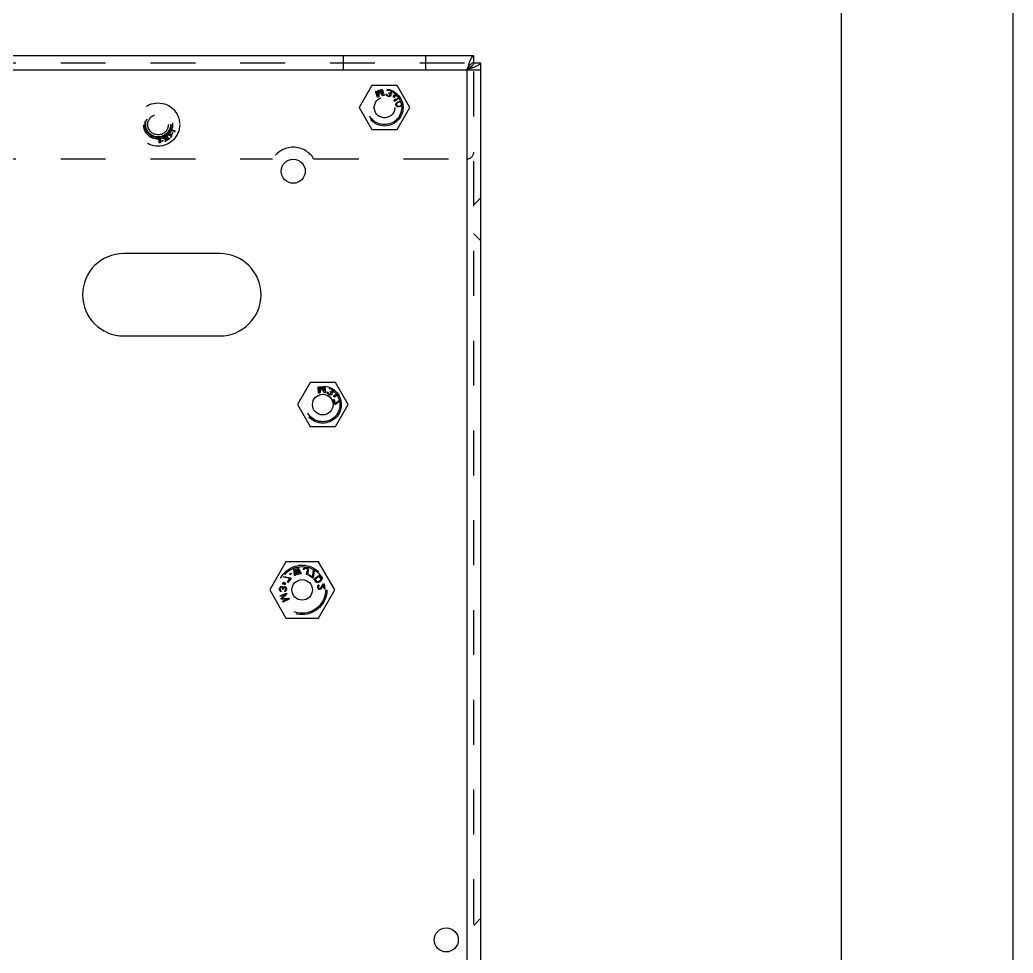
# Model space of a CAD drawing. Header units: millimetres. Extents: x 1262 to 3787, y 0 to 841.
# Drawn here: x 2306.5 to 2451.2, y 451.3 to 587.3 of the extents above; entities that cross this region are included whole.
import ezdxf

# ---------------------------------------------------------------- set-up
doc = ezdxf.new("R2010")
doc.units = ezdxf.units.MM
doc.header["$LTSCALE"] = 65.395
doc.linetypes.add('HIDDEN', pattern=[0.2, 0.1, -0.1])
doc.layers.get('0').update_dxf_attribs({"linetype": 'CONTINUOUS'})
doc.layers.add('02___PRT_ALL_AXES', color=7, linetype='CONTINUOUS')
doc.layers.add('DEFAULT_2', color=8, linetype='HIDDEN')

msp = doc.modelspace()

# ---------------------------------------------------------------- linework, layer by layer
at = {"color": 7, "linetype": 'Continuous'}
for p, q in [((2451.236, 0), (2451.236, 841)), ((2372.634, 581.004), (2372.634, 582.004)), ((2372.634, 581.004), (2373.634, 581.004)), ((2348.787, 534.404), (2346.939, 531.204)), ((2352.482, 534.404), (2348.787, 534.404)), ((2354.329, 531.204), (2352.482, 534.404)), ((2346.939, 531.204), (2348.787, 528.004)), ((2352.482, 528.004), (2354.329, 531.204)), ((2348.787, 528.004), (2352.482, 528.004)), ((2345.267, 508.304), (2342.9, 504.204)), ((2350.001, 508.304), (2345.267, 508.304)), ((2352.369, 504.204), (2350.001, 508.304)), ((2342.9, 504.204), (2345.267, 500.104)), ((2350.001, 500.104), (2352.369, 504.204)), ((2345.267, 500.104), (2350.001, 500.104))]:
    msp.add_line(p, q, dxfattribs=at)
at = {"color": 3, "linetype": 'Continuous'}
for p, q in [((2372.634, 582.004), (1960.634, 582.004)), ((2373.634, 581.004), (2373.634, 324.704)), ((2181.664, 580.004), (2371.634, 580.004)), ((2371.634, 580.004), (2371.634, 325.704)), ((2335.634, 553.204), (2321.634, 553.204)), ((2321.634, 541.204), (2335.634, 541.204))]:
    msp.add_line(p, q, dxfattribs=at)
at = {"color": 7, "linetype": 'Continuous'}
msp.add_lwpolyline([(1287.236, 25), (2426.236, 25), (2426.236, 816), (1287.236, 816)], close=True, dxfattribs=at)
at = {"color": 3, "linetype": 'Continuous'}
for centre, start, end in [((2321.634, 547.204), 90, 270), ((2335.634, 547.204), 270, 90)]:
    msp.add_arc(centre, 6, start, end, dxfattribs=at)
for points, knots in [([(2372.634, 582.004), (2372.523, 582.004), (2372.267, 581.749), (2372.157, 581.477), (2372.081, 581.295)], [0, 0, 0, 0, 0.3603317, 1, 1, 1, 1]), ([(2371.968, 581.004), (2371.939, 580.926), (2371.822, 580.594), (2371.716, 580.259), (2371.634, 580.004)], [0, 0, 0, 0, 0.2361922, 1, 1, 1, 1]), ([(2373.634, 581.004), (2373.634, 580.892), (2373.379, 580.637), (2373.107, 580.526), (2372.925, 580.45)], [0, 0, 0, 0, 0.3603317, 1, 1, 1, 1]), ([(2372.634, 580.337), (2372.556, 580.308), (2372.225, 580.191), (2371.89, 580.085), (2371.634, 580.004)], [0, 0, 0, 0, 0.2361922, 1, 1, 1, 1])]:
    msp.add_open_spline(points, degree=3, knots=knots, dxfattribs=at)
at = {"color": 7, "linetype": 'Continuous'}
for points in [[(2372.634, 581.004), (2372.441, 581.004), (2372.021, 580.647), (2371.789, 580.247), (2371.634, 580.004)], [(2372.634, 581.004), (2372.634, 580.81), (2372.277, 580.39), (2371.878, 580.159), (2371.634, 580.004)]]:
    msp.add_open_spline(points, degree=3, knots=[0, 0, 0, 0, 0.4009489, 1, 1, 1, 1], dxfattribs=at)
at = {"color": 3, "linetype": 'Continuous'}
for points in [[(2372.081, 581.295), (2372.041, 581.199), (2372.004, 581.101), (2371.968, 581.004)], [(2372.925, 580.45), (2372.829, 580.41), (2372.732, 580.373), (2372.634, 580.337)]]:
    msp.add_open_spline(points, degree=3, dxfattribs=at)
at = {"layer": '02___PRT_ALL_AXES', "color": 8, "linetype": 'HIDDEN'}
msp.add_line((2181.664, 567.004), (2343.333, 567.004), dxfattribs=at)
for centre, radius in [((2359.634, 574.492), 1.5), ((2326.634, 572.004), 2.1)]:
    msp.add_circle(centre, radius, dxfattribs=at)
at = {"layer": '02___PRT_ALL_AXES', "color": 3, "linetype": 'Continuous'}
for centre, radius in [((2346.334, 565.204), 1.75), ((2350.634, 531.204), 1.5), ((2347.634, 504.204), 1.5), ((2368.634, 453.204), 1.75)]:
    msp.add_circle(centre, radius, dxfattribs=at)
at = {"layer": '02___PRT_ALL_AXES', "color": 8, "linetype": 'HIDDEN'}
msp.add_arc((2346.334, 565.204), 3.5, 30.94972, 149.05028, dxfattribs=at)
at = {"layer": 'DEFAULT_2', "color": 8, "linetype": 'HIDDEN'}
for p, q in [((2353.634, 580.004), (2353.634, 582.004)), ((2365.634, 580.004), (2365.634, 582.004)), ((2181.664, 581.004), (2372.634, 581.004)), ((2372.634, 324.704), (2372.634, 581.004)), ((2371.634, 580.004), (2372.634, 580.004)), ((2372.634, 580.004), (2373.634, 580.004)), ((2357.787, 577.692), (2355.939, 574.492)), ((2361.482, 577.692), (2357.787, 577.692)), ((2363.329, 574.492), (2361.482, 577.692)), ((2358.63, 575.952), (2358.333, 576.858)), ((2358.446, 576.916), (2358.683, 576.193)), ((2358.683, 576.193), (2358.715, 577.03)), ((2358.827, 576.957), (2358.808, 576.01)), ((2359.402, 576.205), (2358.827, 576.957)), ((2358.874, 577.083), (2359.395, 576.426)), ((2359.395, 576.426), (2359.159, 577.15)), ((2359.284, 577.169), (2359.58, 576.263)), ((2359.58, 576.263), (2359.402, 576.205)), ((2359.855, 576.358), (2359.86, 576.445)), ((2359.91, 576.252), (2359.855, 576.358)), ((2359.86, 576.445), (2359.96, 576.415)), ((2359.977, 576.187), (2359.91, 576.252)), ((2359.96, 576.415), (2359.981, 576.341)), ((2360.111, 576.124), (2359.977, 576.187)), ((2359.981, 576.341), (2360.028, 576.282)), ((2359.996, 576.96), (2360.034, 577.015)), ((2360.095, 576.929), (2359.996, 576.96)), ((2360.028, 576.282), (2360.122, 576.232)), ((2360.034, 577.015), (2360.093, 577.064)), ((2360.093, 577.064), (2360.165, 577.086)), ((2360.128, 576.964), (2360.095, 576.929)), ((2360.151, 576.112), (2360.111, 576.124)), ((2360.122, 576.232), (2360.202, 576.207)), ((2360.18, 576.993), (2360.128, 576.964)), ((2360.296, 576.089), (2360.151, 576.112)), ((2360.165, 577.086), (2360.257, 577.102)), ((2360.226, 577.001), (2360.18, 576.993)), ((2360.202, 576.207), (2360.307, 576.197)), ((2360.221, 576.557), (2360.246, 576.639)), ((2360.301, 576.533), (2360.221, 576.557)), ((2360.332, 576.991), (2360.226, 577.001)), ((2360.246, 576.639), (2360.326, 576.614)), ((2360.257, 577.102), (2360.337, 577.099)), ((2360.388, 576.106), (2360.296, 576.089)), ((2360.408, 576.456), (2360.301, 576.533)), ((2360.307, 576.197), (2360.38, 576.22)), ((2360.326, 576.614), (2360.452, 576.598)), ((2360.451, 576.954), (2360.332, 576.991)), ((2360.38, 576.22), (2360.438, 576.269)), ((2360.493, 576.163), (2360.388, 576.106)), ((2360.435, 576.403), (2360.408, 576.456)), ((2360.45, 576.309), (2360.435, 576.403)), ((2360.438, 576.269), (2360.45, 576.309)), ((2360.545, 576.903), (2360.451, 576.954)), ((2360.452, 576.598), (2360.524, 576.621)), ((2360.585, 576.535), (2360.473, 576.525)), ((2360.473, 576.525), (2360.534, 576.44)), ((2360.538, 576.238), (2360.493, 576.163)), ((2360.507, 577.047), (2360.576, 577.005)), ((2360.524, 576.621), (2360.588, 576.69)), ((2360.534, 576.44), (2360.555, 576.366)), ((2360.55, 576.279), (2360.538, 576.238)), ((2360.578, 576.871), (2360.545, 576.903)), ((2360.555, 576.366), (2360.55, 576.279)), ((2360.576, 577.005), (2360.643, 576.94)), ((2360.606, 576.818), (2360.578, 576.871)), ((2360.643, 576.584), (2360.585, 576.535)), ((2360.588, 576.69), (2360.613, 576.771)), ((2360.613, 576.771), (2360.606, 576.818)), ((2360.643, 576.94), (2360.69, 576.881)), ((2360.688, 576.659), (2360.643, 576.584)), ((2360.713, 576.741), (2360.688, 576.659)), ((2360.69, 576.881), (2360.712, 576.808)), ((2360.712, 576.808), (2360.713, 576.741)), ((2360.857, 576.16), (2361.035, 576.175)), ((2360.859, 576.131), (2360.857, 576.16)), ((2361.007, 576.143), (2360.859, 576.131)), ((2360.91, 576.03), (2361.007, 576.143)), ((2361.039, 576.115), (2360.941, 576.003)), ((2361.024, 576.353), (2361.054, 576.356)), ((2361.035, 576.175), (2361.024, 576.353)), ((2361.048, 575.967), (2361.039, 576.115)), ((2361.054, 576.356), (2361.063, 576.207)), ((2361.063, 576.207), (2361.161, 576.32)), ((2361.245, 576.162), (2361.067, 576.148)), ((2361.067, 576.148), (2361.078, 575.969)), ((2361.192, 576.292), (2361.095, 576.18)), ((2361.095, 576.18), (2361.243, 576.192)), ((2361.161, 576.32), (2361.192, 576.292)), ((2361.243, 576.192), (2361.245, 576.162)), ((2358.808, 576.01), (2358.63, 575.952)), ((2360.941, 576.003), (2360.91, 576.03)), ((2361.025, 575.47), (2361.075, 575.657)), ((2361.097, 575.367), (2361.025, 575.47)), ((2361.078, 575.969), (2361.048, 575.967)), ((2361.075, 575.657), (2361.214, 575.755)), ((2361.913, 575.941), (2361.097, 575.367)), ((2361.164, 575.567), (2361.843, 576.045)), ((2361.214, 575.755), (2361.164, 575.567)), ((2361.286, 574.99), (2361.326, 575.106)), ((2361.293, 574.864), (2361.286, 574.99)), ((2361.341, 574.746), (2361.293, 574.864)), ((2361.326, 575.106), (2361.375, 575.181)), ((2361.426, 574.659), (2361.341, 574.746)), ((2361.375, 575.181), (2361.449, 575.24)), ((2361.423, 575.064), (2361.395, 574.993)), ((2361.395, 574.993), (2361.397, 574.887)), ((2361.397, 574.887), (2361.44, 574.79)), ((2361.529, 575.173), (2361.423, 575.064)), ((2361.502, 574.612), (2361.426, 574.659)), ((2361.44, 574.79), (2361.496, 574.738)), ((2361.449, 575.24), (2361.506, 575.275)), ((2361.496, 574.738), (2361.638, 574.685)), ((2361.506, 575.275), (2361.605, 575.318)), ((2361.649, 575.221), (2361.529, 575.173)), ((2361.605, 575.318), (2361.792, 575.36)), ((2361.638, 574.685), (2361.768, 574.693)), ((2361.794, 575.254), (2361.649, 575.221)), ((2361.768, 574.693), (2361.913, 574.725)), ((2361.956, 574.628), (2361.77, 574.586)), ((2361.792, 575.36), (2361.901, 575.363)), ((2361.923, 575.261), (2361.794, 575.254)), ((2361.901, 575.363), (2361.968, 575.357)), ((2361.913, 574.725), (2362.033, 574.773)), ((2362.066, 575.208), (2361.923, 575.261)), ((2362.056, 574.672), (2361.956, 574.628)), ((2361.968, 575.357), (2362.06, 575.335)), ((2362.033, 574.773), (2362.139, 574.883)), ((2362.113, 574.706), (2362.056, 574.672)), ((2362.06, 575.335), (2362.136, 575.288)), ((2362.121, 575.156), (2362.066, 575.208)), ((2362.187, 574.765), (2362.113, 574.706)), ((2362.165, 575.059), (2362.121, 575.156)), ((2362.136, 575.288), (2362.221, 575.2)), ((2362.139, 574.883), (2362.167, 574.953)), ((2362.167, 574.953), (2362.165, 575.059)), ((2362.236, 574.84), (2362.187, 574.765)), ((2362.221, 575.2), (2362.269, 575.083)), ((2362.275, 574.956), (2362.236, 574.84)), ((2362.269, 575.083), (2362.275, 574.956)), ((2355.939, 574.492), (2357.787, 571.292)), ((2361.482, 571.292), (2363.329, 574.492)), ((2361.594, 574.59), (2361.502, 574.612)), ((2361.661, 574.583), (2361.594, 574.59)), ((2361.77, 574.586), (2361.661, 574.583)), ((2327.866, 570.347), (2327.941, 569.866)), ((2327.903, 570.283), (2328.122, 569.919)), ((2327.988, 569.746), (2327.903, 570.283)), ((2328.178, 569.961), (2327.965, 570.314)), ((2327.977, 570.384), (2328.02, 570.423)), ((2328.02, 570.423), (2328.012, 570.436)), ((2328.147, 570.439), (2328.165, 570.445)), ((2328.324, 570.392), (2328.343, 570.387)), ((2328.546, 571.268), (2328.534, 571.24)), ((2329.028, 571.067), (2328.546, 571.268)), ((2328.59, 571.184), (2329.005, 571.012)), ((2328.613, 571.058), (2328.59, 571.184)), ((2328.592, 571.052), (2328.613, 571.058)), ((2328.748, 570.805), (2328.634, 570.623)), ((2328.634, 570.623), (2328.667, 570.602)), ((2328.667, 570.602), (2328.781, 570.785)), ((2328.781, 570.785), (2328.748, 570.805)), ((2329.025, 570.969), (2329.015, 570.922)), ((2329.015, 570.922), (2329.028, 570.917)), ((2329.096, 571.119), (2329.074, 571.083)), ((2329.11, 571.113), (2329.096, 571.119)), ((2357.787, 571.292), (2361.482, 571.292)), ((2326.726, 569.538), (2326.739, 569.539)), ((2326.726, 569.538), (2326.73, 569.402)), ((2327.004, 569.839), (2326.993, 569.838)), ((2327.005, 569.839), (2326.997, 569.943)), ((2327.425, 569.706), (2327.219, 569.644)), ((2327.219, 569.644), (2327.23, 569.606)), ((2327.23, 569.606), (2327.436, 569.669)), ((2327.389, 570.06), (2327.397, 570.048)), ((2327.397, 570.048), (2327.473, 570.082)), ((2327.436, 569.669), (2327.425, 569.706)), ((2327.473, 570.082), (2327.72, 569.671)), ((2327.501, 570.086), (2327.988, 569.746)), ((2327.743, 569.684), (2327.501, 570.086)), ((2327.941, 569.866), (2327.536, 570.148)), ((2327.703, 569.607), (2327.665, 569.573)), ((2327.665, 569.573), (2327.672, 569.561)), ((2327.866, 569.695), (2327.79, 569.66)), ((2327.874, 569.682), (2327.866, 569.695)), ((2328.12, 569.861), (2328.079, 569.823)), ((2328.079, 569.823), (2328.086, 569.811)), ((2328.301, 569.957), (2328.227, 569.931)), ((2328.309, 569.945), (2328.301, 569.957)), ((2328.434, 570.157), (2328.44, 570.14)), ((2349.336, 567.004), (2371.634, 567.004)), ((2373.634, 561.304), (2372.634, 560.304)), ((2373.634, 555.104), (2372.634, 556.104)), ((2350.014, 532.864), (2349.946, 533.814)), ((2350.201, 532.877), (2350.014, 532.864)), ((2350.07, 533.844), (2350.124, 533.085)), ((2350.124, 533.085), (2350.358, 533.889)), ((2350.449, 533.791), (2350.201, 532.877)), ((2350.825, 532.922), (2350.449, 533.791)), ((2350.525, 533.901), (2350.872, 533.138)), ((2350.872, 533.138), (2350.818, 533.897)), ((2351.012, 532.935), (2350.825, 532.922)), ((2350.944, 533.886), (2351.012, 532.935)), ((2351.301, 532.96), (2351.327, 533.044)), ((2351.329, 532.844), (2351.301, 532.96)), ((2351.327, 533.044), (2351.417, 532.99)), ((2351.378, 532.765), (2351.329, 532.844)), ((2351.492, 532.671), (2351.378, 532.765)), ((2351.417, 532.99), (2351.419, 532.914)), ((2351.419, 532.914), (2351.451, 532.845)), ((2351.451, 532.845), (2351.529, 532.773)), ((2351.528, 532.65), (2351.492, 532.671)), ((2351.664, 532.593), (2351.528, 532.65)), ((2351.529, 532.773), (2351.601, 532.73)), ((2351.584, 533.51), (2351.634, 533.554)), ((2351.673, 533.456), (2351.584, 533.51)), ((2351.601, 532.73), (2351.701, 532.695)), ((2351.634, 533.554), (2351.703, 533.587)), ((2351.713, 533.482), (2351.673, 533.456)), ((2351.701, 532.695), (2351.777, 532.699)), ((2351.703, 533.587), (2351.779, 533.592)), ((2351.705, 533.065), (2351.749, 533.138)), ((2351.776, 533.022), (2351.705, 533.065)), ((2351.77, 533.497), (2351.713, 533.482)), ((2351.749, 533.138), (2351.82, 533.095)), ((2351.817, 533.494), (2351.77, 533.497)), ((2351.861, 532.921), (2351.776, 533.022)), ((2351.777, 532.699), (2351.845, 532.732)), ((2351.779, 533.592), (2351.872, 533.585)), ((2351.917, 533.458), (2351.817, 533.494)), ((2351.82, 533.095), (2351.938, 533.049)), ((2351.845, 532.732), (2351.867, 532.769)), ((2351.875, 532.863), (2351.861, 532.921)), ((2351.867, 532.769), (2351.875, 532.863)), ((2351.872, 533.585), (2351.949, 533.562)), ((2351.934, 532.679), (2351.873, 532.616)), ((2352.024, 533.394), (2351.917, 533.458)), ((2351.956, 532.715), (2351.934, 532.679)), ((2351.938, 533.049), (2352.014, 533.053)), ((2352.052, 532.955), (2351.941, 532.972)), ((2351.941, 532.972), (2351.98, 532.875)), ((2351.982, 532.799), (2351.956, 532.715)), ((2351.98, 532.875), (2351.982, 532.799)), ((2352.014, 533.053), (2352.093, 533.104)), ((2352.103, 533.322), (2352.024, 533.394)), ((2352.121, 532.989), (2352.052, 532.955)), ((2352.093, 533.104), (2352.137, 533.177)), ((2352.101, 533.47), (2352.158, 533.413)), ((2352.127, 533.282), (2352.103, 533.322)), ((2352.183, 533.051), (2352.121, 532.989)), ((2352.141, 533.225), (2352.127, 533.282)), ((2352.137, 533.177), (2352.141, 533.225)), ((2352.158, 533.413), (2352.207, 533.334)), ((2352.226, 533.124), (2352.183, 533.051)), ((2352.207, 533.334), (2352.239, 533.265)), ((2352.241, 533.189), (2352.226, 533.124)), ((2352.239, 533.265), (2352.241, 533.189)), ((2352.402, 532.496), (2352.434, 532.672)), ((2352.434, 532.672), (2352.464, 532.667)), ((2352.464, 532.667), (2352.437, 532.521)), ((2351.757, 532.586), (2351.664, 532.593)), ((2351.873, 532.616), (2351.757, 532.586)), ((2352.211, 531.941), (2352.315, 531.965)), ((2352.375, 531.21), (2352.211, 531.941)), ((2352.22, 532.496), (2352.225, 532.525)), ((2352.367, 532.472), (2352.22, 532.496)), ((2352.225, 532.525), (2352.402, 532.496)), ((2352.245, 532.386), (2352.367, 532.472)), ((2352.269, 532.352), (2352.245, 532.386)), ((2352.391, 532.438), (2352.269, 532.352)), ((2352.315, 531.965), (2352.452, 531.355)), ((2352.364, 532.291), (2352.391, 532.438)), ((2352.393, 532.287), (2352.364, 532.291)), ((2352.479, 531.233), (2352.375, 531.21)), ((2352.426, 532.462), (2352.393, 532.287)), ((2352.602, 532.433), (2352.426, 532.462)), ((2352.437, 532.521), (2352.558, 532.606)), ((2352.452, 531.355), (2353.228, 531.954)), ((2352.582, 532.572), (2352.46, 532.487)), ((2352.46, 532.487), (2352.607, 532.462)), ((2353.259, 531.835), (2352.479, 531.233)), ((2352.558, 532.606), (2352.582, 532.572)), ((2352.607, 532.462), (2352.602, 532.433)), ((2345.788, 506.495), (2346.025, 506.665)), ((2346.025, 506.665), (2346.087, 506.579)), ((2346.411, 507.287), (2346.571, 507.332)), ((2346.524, 506.279), (2346.411, 507.287)), ((2346.925, 506.393), (2346.555, 507.084)), ((2346.555, 507.084), (2346.645, 506.313)), ((2346.571, 507.332), (2346.953, 506.6)), ((2346.892, 507.423), (2347.052, 507.469)), ((2346.953, 506.6), (2346.892, 507.423)), ((2347.036, 507.221), (2347.085, 506.439)), ((2347.366, 506.518), (2347.036, 507.221)), ((2347.052, 507.469), (2347.486, 506.553)), ((2347.783, 507.183), (2347.822, 507.284)), ((2347.906, 507.161), (2347.783, 507.183)), ((2347.822, 507.284), (2347.878, 507.361)), ((2347.878, 507.361), (2347.975, 507.43)), ((2347.941, 507.241), (2347.906, 507.161)), ((2347.994, 507.297), (2347.941, 507.241)), ((2347.975, 507.43), (2348.064, 507.457)), ((2348.063, 507.328), (2347.994, 507.297)), ((2348.148, 507.334), (2348.063, 507.328)), ((2348.064, 507.457), (2348.171, 507.46)), ((2348.23, 507.32), (2348.148, 507.334)), ((2348.171, 507.46), (2348.253, 507.445)), ((2348.309, 507.284), (2348.23, 507.32)), ((2348.253, 507.445), (2348.352, 507.406)), ((2348.283, 506.424), (2348.398, 507.074)), ((2348.363, 507.231), (2348.309, 507.284)), ((2348.352, 507.406), (2348.426, 507.35)), ((2348.393, 507.161), (2348.363, 507.231)), ((2348.398, 507.074), (2348.393, 507.161)), ((2348.521, 507.052), (2348.406, 506.402)), ((2348.426, 507.35), (2348.493, 507.251)), ((2348.493, 507.251), (2348.519, 507.16)), ((2348.519, 507.16), (2348.521, 507.052)), ((2349.152, 506.088), (2349.287, 507.065)), ((2349.392, 506.997), (2349.257, 506.02)), ((2349.287, 507.065), (2349.392, 506.997)), ((2344.822, 505.192), (2344.836, 505.231)), ((2344.962, 505.141), (2344.822, 505.192)), ((2344.836, 505.231), (2344.976, 505.18)), ((2344.891, 506.045), (2344.966, 506.145)), ((2345.856, 505.844), (2344.891, 506.045)), ((2344.912, 505.314), (2344.939, 505.326)), ((2344.976, 505.18), (2344.912, 505.314)), ((2344.939, 505.326), (2345.016, 505.165)), ((2344.966, 506.145), (2345.931, 505.944)), ((2345.016, 505.165), (2345.179, 505.238)), ((2345.192, 505.211), (2345.056, 505.15)), ((2345.056, 505.15), (2345.196, 505.099)), ((2345.179, 505.238), (2345.192, 505.211)), ((2345.482, 505.343), (2345.856, 505.844)), ((2345.567, 505.28), (2345.482, 505.343)), ((2346.016, 505.88), (2345.567, 505.28)), ((2345.85, 506.409), (2345.788, 506.495)), ((2346.087, 506.579), (2345.85, 506.409)), ((2345.931, 505.944), (2346.016, 505.88)), ((2346.645, 506.313), (2346.524, 506.279)), ((2347.085, 506.439), (2346.925, 506.393)), ((2347.486, 506.553), (2347.366, 506.518)), ((2348.406, 506.402), (2348.283, 506.424)), ((2348.569, 506.338), (2348.627, 506.428)), ((2349.199, 505.931), (2348.569, 506.338)), ((2348.627, 506.428), (2349.152, 506.088)), ((2349.257, 506.02), (2349.199, 505.931)), ((2349.33, 505.812), (2350.167, 506.36)), ((2349.604, 505.394), (2349.33, 505.812)), ((2350.129, 506.185), (2349.506, 505.777)), ((2349.506, 505.777), (2349.711, 505.464)), ((2349.679, 505.318), (2349.604, 505.394)), ((2349.76, 505.272), (2349.679, 505.318)), ((2349.711, 505.464), (2349.774, 505.406)), ((2349.877, 505.249), (2349.76, 505.272)), ((2349.774, 505.406), (2349.844, 505.377)), ((2349.844, 505.377), (2349.92, 505.377)), ((2349.971, 505.261), (2349.877, 505.249)), ((2349.92, 505.377), (2350.003, 505.406)), ((2350.072, 505.301), (2349.971, 505.261)), ((2350.003, 505.406), (2350.27, 505.581)), ((2350.339, 505.476), (2350.072, 505.301)), ((2350.334, 505.872), (2350.129, 506.185)), ((2350.167, 506.36), (2350.441, 505.942)), ((2350.27, 505.581), (2350.33, 505.645)), ((2350.33, 505.645), (2350.36, 505.715)), ((2350.362, 505.79), (2350.334, 505.872)), ((2350.416, 505.552), (2350.339, 505.476)), ((2350.36, 505.715), (2350.362, 505.79)), ((2350.465, 505.633), (2350.416, 505.552)), ((2350.441, 505.942), (2350.48, 505.843)), ((2350.49, 505.75), (2350.465, 505.633)), ((2350.48, 505.843), (2350.49, 505.75)), ((2344.334, 504.265), (2344.341, 504.431)), ((2344.351, 504.181), (2344.334, 504.265)), ((2344.341, 504.431), (2344.366, 504.514)), ((2344.39, 504.095), (2344.351, 504.181)), ((2344.366, 504.514), (2344.412, 504.595)), ((2344.43, 504.031), (2344.39, 504.095)), ((2344.408, 503.35), (2345.325, 503.747)), ((2344.412, 504.595), (2344.457, 504.656)), ((2344.492, 503.987), (2344.43, 504.031)), ((2344.446, 504.406), (2344.441, 504.281)), ((2344.441, 504.281), (2344.458, 504.176)), ((2344.472, 504.509), (2344.446, 504.406)), ((2344.457, 504.656), (2344.523, 504.694)), ((2344.458, 504.176), (2344.477, 504.133)), ((2344.495, 504.55), (2344.472, 504.509)), ((2344.477, 504.133), (2344.518, 504.09)), ((2344.555, 503.963), (2344.492, 503.987)), ((2344.54, 504.589), (2344.495, 504.55)), ((2344.518, 504.09), (2344.559, 504.067)), ((2344.523, 504.694), (2344.588, 504.712)), ((2344.583, 504.608), (2344.54, 504.589)), ((2344.559, 504.067), (2344.555, 503.963)), ((2344.668, 504.605), (2344.583, 504.608)), ((2344.588, 504.712), (2344.673, 504.709)), ((2344.751, 504.559), (2344.668, 504.605)), ((2344.673, 504.709), (2344.757, 504.684)), ((2344.791, 504.495), (2344.751, 504.559)), ((2344.757, 504.684), (2344.819, 504.64)), ((2344.807, 504.369), (2344.791, 504.495)), ((2344.803, 504.286), (2344.807, 504.369)), ((2344.888, 504.282), (2344.803, 504.286)), ((2344.819, 504.64), (2344.857, 504.534)), ((2344.826, 505.08), (2344.962, 505.141)), ((2344.838, 505.053), (2344.826, 505.08)), ((2345.001, 505.126), (2344.838, 505.053)), ((2344.857, 504.534), (2344.924, 504.614)), ((2344.892, 504.365), (2344.888, 504.282)), ((2344.94, 504.488), (2344.892, 504.365)), ((2344.924, 504.614), (2344.99, 504.653)), ((2344.984, 504.528), (2344.94, 504.488)), ((2345.071, 504.566), (2344.984, 504.528)), ((2344.99, 504.653), (2345.076, 504.67)), ((2345.078, 504.964), (2345.001, 505.126)), ((2345.181, 505.06), (2345.041, 505.111)), ((2345.041, 505.111), (2345.105, 504.977)), ((2345.114, 504.564), (2345.071, 504.566)), ((2345.076, 504.67), (2345.118, 504.668)), ((2345.105, 504.977), (2345.078, 504.964)), ((2345.087, 503.961), (2345.092, 504.065)), ((2345.173, 503.978), (2345.087, 503.961)), ((2345.092, 504.065), (2345.157, 504.104)), ((2345.176, 504.52), (2345.114, 504.564)), ((2345.118, 504.668), (2345.202, 504.644)), ((2345.157, 504.104), (2345.203, 504.164)), ((2345.262, 504.057), (2345.173, 503.978)), ((2345.215, 504.455), (2345.176, 504.52)), ((2345.196, 505.099), (2345.181, 505.06)), ((2345.202, 504.644), (2345.284, 504.557)), ((2345.203, 504.164), (2345.228, 504.267)), ((2345.232, 504.35), (2345.215, 504.455)), ((2345.228, 504.267), (2345.232, 504.35)), ((2345.308, 504.139), (2345.262, 504.057)), ((2345.284, 504.557), (2345.323, 504.472)), ((2345.336, 504.283), (2345.308, 504.139)), ((2345.323, 504.472), (2345.337, 504.325)), ((2345.325, 503.747), (2345.4, 503.575)), ((2345.337, 504.325), (2345.336, 504.283)), ((2349.898, 504.745), (2349.926, 504.834)), ((2349.9, 504.597), (2349.898, 504.745)), ((2349.914, 504.515), (2349.9, 504.597)), ((2349.955, 504.395), (2349.914, 504.515)), ((2349.926, 504.834), (2349.997, 504.93)), ((2350.011, 504.32), (2349.955, 504.395)), ((2349.997, 504.93), (2350.077, 504.964)), ((2350.006, 504.742), (2350.002, 504.635)), ((2350.002, 504.635), (2350.016, 504.553)), ((2350.038, 504.81), (2350.006, 504.742)), ((2350.108, 504.252), (2350.011, 504.32)), ((2350.016, 504.553), (2350.053, 504.454)), ((2350.094, 504.862), (2350.038, 504.81)), ((2350.053, 504.454), (2350.106, 504.399)), ((2350.077, 504.964), (2350.094, 504.862)), ((2350.106, 504.399), (2350.175, 504.368)), ((2350.196, 504.245), (2350.108, 504.252)), ((2350.175, 504.368), (2350.217, 504.375)), ((2350.238, 504.252), (2350.196, 504.245)), ((2350.217, 504.375), (2350.294, 504.43)), ((2350.318, 504.286), (2350.238, 504.252)), ((2350.294, 504.43), (2350.725, 505.092)), ((2350.374, 504.338), (2350.318, 504.286)), ((2350.752, 504.928), (2350.374, 504.338)), ((2350.725, 505.092), (2350.83, 505.109)), ((2350.846, 504.352), (2350.752, 504.928)), ((2350.83, 505.109), (2350.951, 504.369)), ((2350.951, 504.369), (2350.846, 504.352)), ((2344.457, 503.235), (2344.408, 503.35)), ((2345.18, 503.548), (2344.457, 503.235)), ((2344.573, 502.967), (2345.18, 503.548)), ((2344.64, 502.814), (2344.573, 502.967)), ((2345.478, 502.86), (2344.64, 502.814)), ((2345.4, 503.575), (2344.704, 502.933)), ((2344.704, 502.933), (2345.648, 503.002)), ((2344.756, 502.547), (2345.478, 502.86)), ((2344.806, 502.432), (2344.756, 502.547)), ((2345.723, 502.83), (2344.806, 502.432)), ((2345.648, 503.002), (2345.723, 502.83)), ((2373.634, 456.304), (2372.634, 455.304))]:
    msp.add_line(p, q, dxfattribs=at)
for centre, radius in [((2359.634, 574.492), 2.7), ((2359.634, 574.492), 2.5), ((2326.634, 572.004), 3.15), ((2326.634, 572.004), 2.125), ((2326.634, 572.004), 1.9), ((2326.634, 572.004), 1.8), ((2326.634, 572.004), 1.5), ((2350.634, 531.204), 2.7), ((2350.634, 531.204), 2.5), ((2347.634, 504.204), 3.6), ((2347.634, 504.204), 3.4)]:
    msp.add_circle(centre, radius, dxfattribs=at)
for centre, radius, start, end in [((2327.201, 571.622), 1.438, 297.53662, 301.08982), ((2371.634, 568.004), 1, 270, 0)]:
    msp.add_arc(centre, radius, start, end, dxfattribs=at)
for points in [[(2328.012, 570.436), (2327.991, 570.421), (2327.968, 570.406), (2327.943, 570.391)], [(2327.965, 570.314), (2327.957, 570.329), (2327.952, 570.341), (2327.954, 570.351)], [(2327.954, 570.351), (2327.956, 570.361), (2327.964, 570.371), (2327.977, 570.384)], [(2328.121, 570.548), (2328.119, 570.516), (2328.128, 570.48), (2328.147, 570.439)], [(2328.161, 570.639), (2328.135, 570.61), (2328.123, 570.58), (2328.121, 570.548)], [(2328.165, 570.445), (2328.153, 570.472), (2328.147, 570.499), (2328.151, 570.525)], [(2328.151, 570.525), (2328.155, 570.551), (2328.164, 570.573), (2328.181, 570.591)], [(2328.24, 570.682), (2328.21, 570.678), (2328.183, 570.664), (2328.161, 570.639)], [(2328.181, 570.591), (2328.197, 570.61), (2328.217, 570.62), (2328.239, 570.622)], [(2328.239, 570.622), (2328.261, 570.624), (2328.282, 570.617), (2328.301, 570.601)], [(2328.311, 570.665), (2328.293, 570.681), (2328.27, 570.686), (2328.24, 570.682)], [(2328.301, 570.601), (2328.326, 570.578), (2328.334, 570.525), (2328.326, 570.443)], [(2328.345, 570.602), (2328.34, 570.628), (2328.328, 570.649), (2328.311, 570.665)], [(2328.326, 570.443), (2328.324, 570.425), (2328.323, 570.408), (2328.324, 570.392)], [(2328.343, 570.387), (2328.344, 570.418), (2328.351, 570.443), (2328.366, 570.459)], [(2328.346, 570.5), (2328.35, 570.542), (2328.35, 570.575), (2328.345, 570.602)], [(2328.447, 570.552), (2328.407, 570.552), (2328.374, 570.534), (2328.346, 570.5)], [(2328.366, 570.459), (2328.386, 570.481), (2328.411, 570.49), (2328.443, 570.487)], [(2328.443, 570.487), (2328.475, 570.484), (2328.505, 570.471), (2328.533, 570.445)], [(2328.556, 570.507), (2328.523, 570.538), (2328.486, 570.553), (2328.447, 570.552)], [(2328.533, 570.445), (2328.568, 570.414), (2328.587, 570.377), (2328.592, 570.335)], [(2328.534, 571.24), (2328.564, 571.164), (2328.583, 571.101), (2328.592, 571.052)], [(2328.626, 570.361), (2328.623, 570.419), (2328.6, 570.468), (2328.556, 570.507)], [(2328.592, 570.335), (2328.597, 570.292), (2328.587, 570.257), (2328.562, 570.23)], [(2328.563, 570.201), (2328.607, 570.249), (2328.628, 570.302), (2328.626, 570.361)], [(2329.005, 571.012), (2329.023, 571.004), (2329.03, 570.99), (2329.025, 570.969)], [(2329.074, 571.083), (2329.062, 571.064), (2329.047, 571.059), (2329.028, 571.067)], [(2329.028, 570.917), (2329.038, 570.946), (2329.051, 570.979), (2329.066, 571.016)], [(2329.066, 571.016), (2329.081, 571.052), (2329.096, 571.084), (2329.11, 571.113)], [(2326.737, 569.913), (2326.706, 569.881), (2326.694, 569.844), (2326.699, 569.802)], [(2326.699, 569.802), (2326.702, 569.768), (2326.717, 569.738), (2326.745, 569.714)], [(2326.73, 569.402), (2326.781, 569.379), (2326.836, 569.371), (2326.895, 569.377)], [(2326.862, 569.968), (2326.808, 569.963), (2326.767, 569.944), (2326.737, 569.913)], [(2326.805, 569.435), (2326.771, 569.46), (2326.749, 569.495), (2326.739, 569.539)], [(2326.745, 569.836), (2326.742, 569.862), (2326.751, 569.884), (2326.771, 569.905)], [(2326.777, 569.784), (2326.757, 569.798), (2326.747, 569.816), (2326.745, 569.836)], [(2326.745, 569.714), (2326.773, 569.69), (2326.819, 569.666), (2326.886, 569.64)], [(2326.771, 569.905), (2326.79, 569.926), (2326.817, 569.939), (2326.85, 569.943)], [(2326.896, 569.727), (2326.837, 569.75), (2326.797, 569.769), (2326.777, 569.784)], [(2326.911, 569.403), (2326.873, 569.399), (2326.838, 569.409), (2326.805, 569.435)], [(2326.85, 569.943), (2326.918, 569.95), (2326.966, 569.915), (2326.992, 569.839)], [(2326.997, 569.943), (2326.96, 569.965), (2326.914, 569.974), (2326.862, 569.968)], [(2326.886, 569.64), (2326.934, 569.621), (2326.968, 569.604), (2326.989, 569.588)], [(2326.895, 569.377), (2326.958, 569.384), (2327.005, 569.404), (2327.037, 569.439)], [(2327.028, 569.662), (2327, 569.682), (2326.956, 569.703), (2326.896, 569.727)], [(2326.998, 569.444), (2326.975, 569.42), (2326.947, 569.407), (2326.911, 569.403)], [(2326.989, 569.588), (2327.011, 569.572), (2327.024, 569.551), (2327.026, 569.524)], [(2327.026, 569.524), (2327.03, 569.495), (2327.02, 569.468), (2326.998, 569.444)], [(2327.078, 569.567), (2327.073, 569.611), (2327.056, 569.643), (2327.028, 569.662)], [(2327.037, 569.439), (2327.069, 569.473), (2327.083, 569.517), (2327.078, 569.567)], [(2327.465, 570.103), (2327.424, 570.078), (2327.399, 570.064), (2327.389, 570.06)], [(2327.536, 570.148), (2327.523, 570.139), (2327.5, 570.124), (2327.465, 570.103)], [(2327.672, 569.561), (2327.712, 569.587), (2327.745, 569.608), (2327.772, 569.624)], [(2327.73, 569.641), (2327.729, 569.634), (2327.72, 569.622), (2327.703, 569.607)], [(2327.72, 569.671), (2327.728, 569.658), (2327.731, 569.648), (2327.73, 569.641)], [(2327.79, 569.66), (2327.773, 569.652), (2327.758, 569.66), (2327.743, 569.684)], [(2327.772, 569.624), (2327.808, 569.646), (2327.842, 569.665), (2327.874, 569.682)], [(2328.086, 569.811), (2328.127, 569.837), (2328.164, 569.86), (2328.196, 569.88)], [(2328.136, 569.886), (2328.136, 569.879), (2328.13, 569.87), (2328.12, 569.861)], [(2328.122, 569.919), (2328.131, 569.903), (2328.136, 569.892), (2328.136, 569.886)], [(2328.202, 569.93), (2328.196, 569.934), (2328.188, 569.944), (2328.178, 569.961)], [(2328.196, 569.88), (2328.22, 569.895), (2328.258, 569.916), (2328.309, 569.945)], [(2328.227, 569.931), (2328.217, 569.927), (2328.208, 569.927), (2328.202, 569.93)], [(2328.44, 570.176), (2328.436, 570.171), (2328.433, 570.164), (2328.434, 570.157)], [(2328.476, 570.192), (2328.459, 570.189), (2328.447, 570.184), (2328.44, 570.176)], [(2328.44, 570.14), (2328.45, 570.13), (2328.467, 570.131), (2328.488, 570.141)], [(2328.562, 570.23), (2328.547, 570.213), (2328.518, 570.2), (2328.476, 570.192)], [(2328.488, 570.141), (2328.51, 570.15), (2328.535, 570.17), (2328.563, 570.201)]]:
    msp.add_open_spline(points, degree=3, dxfattribs=at)

doc.saveas('drawing.dxf')
